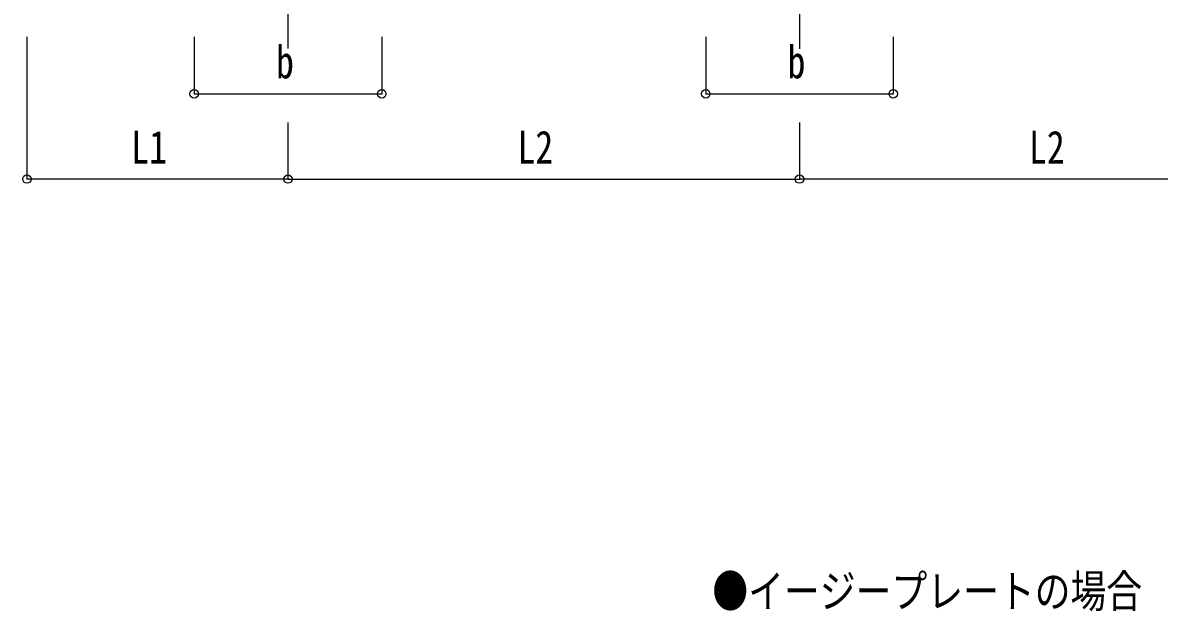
# Model space of a CAD drawing. Units: millimetres, scale not verified. Extents: x -14718 to 14718, y -10395 to 10395.
# Drawn here: x -4151 to -152, y -4314 to -2244 of the extents above; entities that cross this region are included whole.
import ezdxf
from ezdxf.enums import TextEntityAlignment as Align

# ---------------------------------------------------------------- set-up
doc = ezdxf.new("R2010")
doc.units = ezdxf.units.MM
doc.header["$LTSCALE"] = 40
for name, color, linetype in [('0-2_USER1', 3, 'Continuous'), ('0-4_YKK_12', 2, 'Continuous'), ('0-7_YKK_D', 6, 'Continuous')]:
    doc.layers.add(name, color=color, linetype=linetype)
doc.styles.add('ＭＳ ゴシック', font='')
doc.styles.get('ＭＳ ゴシック').set_extended_font_data('MS Gothic')

msp = doc.modelspace()

# ---------------------------------------------------------------- linework, layer by layer
at = {"layer": '0-4_YKK_12'}
for p, q in [((-3217.93, -1943.5), (-3217.93, -2334.24)), ((-1417.93, -1943.5), (-1417.93, -2335.19))]:
    msp.add_line(p, q, dxfattribs=at)
at = {"layer": '0-7_YKK_D'}
for p, q in [((-4136.53, -2293.5), (-4136.53, -2794.5)), ((-3547.93, -2293.5), (-3547.93, -2494.5)), ((-2887.93, -2293.5), (-2887.93, -2494.5)), ((-1747.93, -2293.5), (-1747.93, -2494.5)), ((-1087.93, -2293.5), (-1087.93, -2494.5)), ((-3547.93, -2493.5), (-2887.93, -2493.5)), ((-1747.93, -2493.5), (-1087.93, -2493.5)), ((-3217.93, -2594.5), (-3217.93, -2794.5)), ((-3217.93, -2594.5), (-3217.93, -2794.5)), ((-1417.93, -2594.5), (-1417.93, -2794.5)), ((-1417.93, -2594.5), (-1417.93, -2794.5)), ((-3217.93, -2793.5), (-4136.53, -2793.5)), ((-3217.93, -2793.5), (-1417.93, -2793.5)), ((382.07, -2793.5), (-1417.93, -2793.5))]:
    msp.add_line(p, q, dxfattribs=at)
for centre in [(-3547.93, -2493.5), (-2887.93, -2493.5), (-1747.93, -2493.5), (-1087.93, -2493.5), (-4136.53, -2793.5), (-3217.93, -2793.5), (-3217.93, -2793.5), (-1417.93, -2793.5), (-1417.93, -2793.5)]:
    msp.add_circle(centre, 14.88, dxfattribs=at)

# ---------------------------------------------------------------- texts
at = {"layer": '0-2_USER1', "style": 'ＭＳ ゴシック', "width": 0.8}
msp.add_text('●イージープレートの場合', height=115.5, dxfattribs=at).set_placement((-1724.55, -4335.79), align=Align.BOTTOM_LEFT)
at = {"layer": '0-7_YKK_D', "style": 'ＭＳ ゴシック', "width": 0.8}
for s, p in [('b', (-3259.93, -2473.5)), ('b', (-1459.93, -2473.5)), ('L1', (-3769.63, -2773.5)), ('L2', (-2410.33, -2773.5)), ('L2', (-610.33, -2773.5))]:
    msp.add_text(s, height=115.5, dxfattribs=at).set_placement(p, align=Align.BOTTOM_LEFT)

doc.saveas('drawing.dxf')
